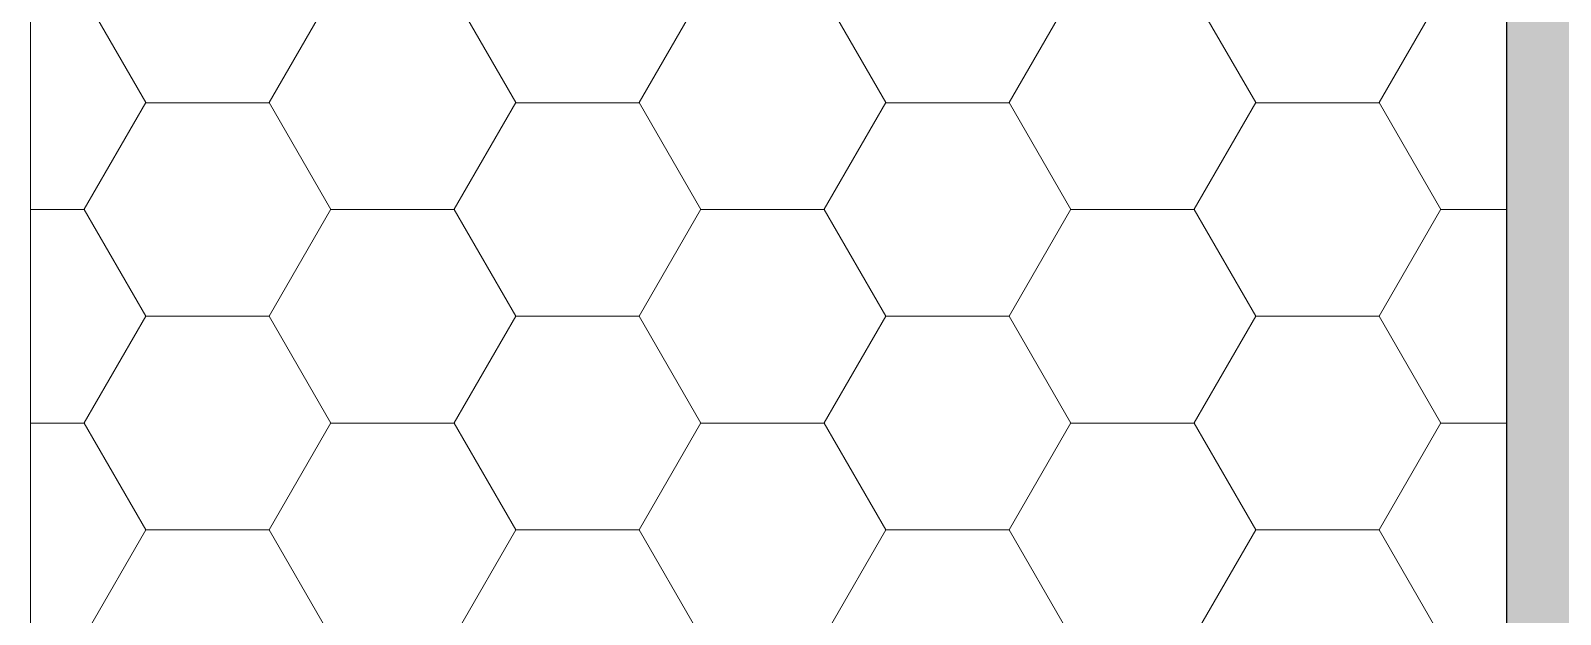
# Model space of a CAD drawing. Header units: millimetres. Extents: x -20000 to 230000, y -17405 to 24510.
# Drawn here: x 61500 to 61696.9, y -14590.1 to -14515 of the extents above; entities that cross this region are included whole.
import ezdxf

# ---------------------------------------------------------------- set-up
doc = ezdxf.new("R2010")
doc.units = ezdxf.units.MM
doc.layers.get('0').update_dxf_attribs({"lineweight": 13})
doc.layers.add('0 - Invisible', color=43, linetype='Continuous', lineweight=0, plot=False)
doc.layers.add('1 - BETON', color=251, linetype='Continuous', lineweight=25)
doc.layers.add('1 - Isolant', color=132, linetype='Continuous', lineweight=13)

# ---------------------------------------------------------------- blocks, each defined once
blk = doc.blocks.new('*U330')
at = {"layer": '1 - BETON'}
h = blk.add_hatch(dxfattribs=at)
h.set_pattern_fill('AR-SAND', color=256, scale=0.1)
h.set_pattern_definition([(37.5, (150, -20.0005), (-0.160003, 4.89413), [0, -3.8608, 0, -4.318, 0, -4.1275]), (7.5, (150, -20.0005), (4.49523, 7.16825), [0, -2.0828, 0, -3.4798, 0, -1.3335]), (327.5, (146.876, -20.0005), (7.909924, 0.01437), [0, -1.27, 0, -4.572, 0, -5.969]), (317.5, (146.876, -20.0005), (7.63556, 2.2293), [0, -0.635, 0, -2.9972, 0, -3.429])])
h.paths.add_polyline_path([(-150, 110), (-150, 100), (40, 100), (40, -120), (50, -120), (50, 110)])
at = {"layer": '1 - Isolant'}
h = blk.add_hatch(dxfattribs=at)
h.set_pattern_fill('HONEY', color=256, scale=5, style=0)
h.set_pattern_definition([(0, (150, -20), (23.8125, 13.74815), [15.875, -31.75]), (120, (150, -20), (-23.8125, 13.74815), [15.875, -31.75]), (60, (150, -20), (5e-08, 27.4963), [-31.75, 15.875])])
h.paths.add_polyline_path([(-150, 0), (0, 0), (0, -120), (40, -120), (40, 100), (-150, 100)])
at = {"layer": '0 - Invisible'}
blk.add_lwpolyline([(-150, 100), (-150, 0)], dxfattribs=at)
at = {"layer": '1 - BETON'}
blk.add_lwpolyline([(-150, 100), (40, 100), (40, -120), (50, -120), (50, 110), (-150, 110)], dxfattribs=at)
at = {"layer": '1 - Isolant'}
blk.add_lwpolyline([(-150, 0), (0, 0), (0, -120), (40, -120), (40, 100), (-150, 100)], dxfattribs=at)

msp = doc.modelspace()

# ---------------------------------------------------------------- block references
at = {"rotation": 4.014127135292396e-05}
msp.add_blockref('*U330', (61650, -14592.07), dxfattribs=at)

doc.saveas('drawing.dxf')
